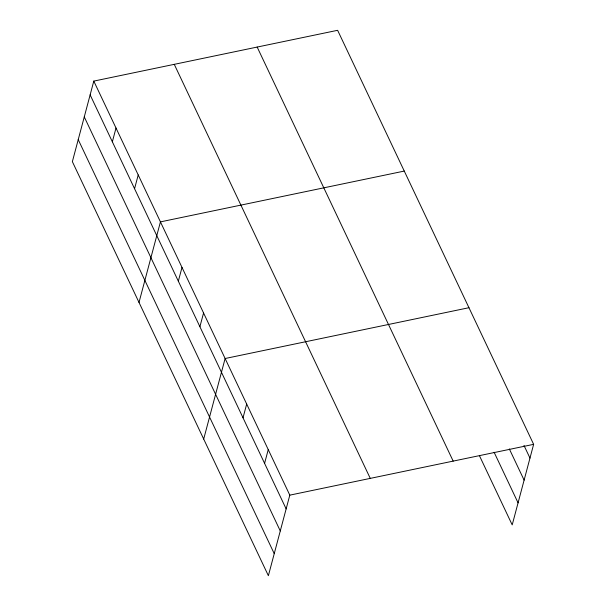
<?xml version="1.0" encoding="UTF-8"?>
<svg xmlns="http://www.w3.org/2000/svg" width="606" height="606" viewBox="0 0 606 606"><rect width="100%" height="100%" fill="white"/><g stroke="black" fill="none" stroke-linecap="round" stroke-linejoin="round"><path stroke-width="0.91" d="M93.794 81.106L72.364 161.658L268.375 575.7L289.804 495.147L93.794 81.106L337.625 30.3L533.636 444.342L512.206 524.894L479.46 455.735M112.352 141.789L116.011 128.033M134.562 188.708L138.221 174.952M139.009 302.432L160.439 221.879L404.27 171.074M178.338 281.184L181.997 267.428M199.904 326.725L203.563 312.969M203.692 439.062L225.121 358.517L468.953 307.712M243.021 417.814L246.68 404.058M264.58 463.363L268.246 449.607M289.804 495.147L533.636 444.342M523.985 445.448L529.977 458.098M509.335 448.932L524.114 480.141M494.11 452.25L518.069 502.851M257.164 47.063L453.174 461.113M174.263 64.342L370.266 478.384M90.135 94.862L286.146 508.904M84.272 116.905L280.283 530.947M78.227 139.615L274.238 553.657"/></g></svg>
